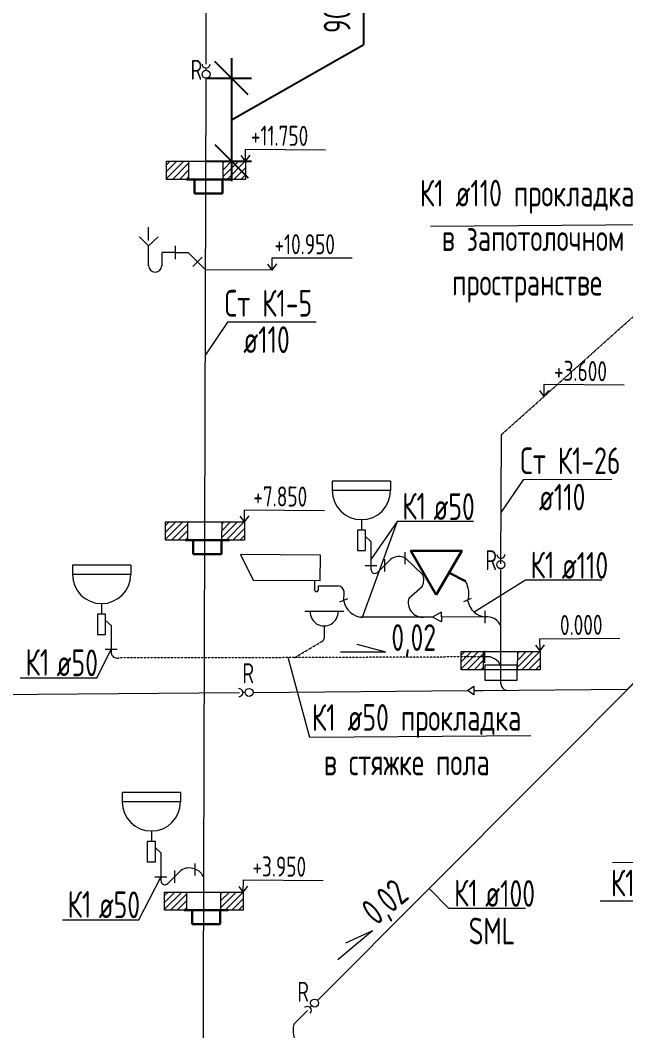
# Model space of a CAD drawing. Header units: millimetres. Extents: x -8689834 to 9419935, y -370377 to 166066.
# Drawn here: x -122881 to -118345, y -321776 to -314203 of the extents above; entities that cross this region are included whole.
import ezdxf

# ---------------------------------------------------------------- set-up
doc = ezdxf.new("R2010")
doc.units = ezdxf.units.MM
doc.header["$MEASUREMENT"] = 0
doc.linetypes.add('01_base$0$DASHED2', pattern=[0.375, 0.25, -0.125])
doc.layers.get('0').update_dxf_attribs({"color": 250, "lineweight": 9})
for name, color, linetype, lineweight in [('_ВК-Text К1', 7, 'Continuous', 30), ('_ВК-К1', 14, 'Continuous', 40), ('_ВК-К3', 30, 'Continuous', 40), ('_ВК-переход на SML', 3, 'Continuous', 30), ('_ВК-противопожарные муфты', 1, 'Continuous', 30), ('_Санпр', 7, 'Continuous', 30), ('_Сантехника', 7, 'Continuous', 30), ('ВК_канализация', 32, 'Continuous', 30), ('тх разм', 250, 'Continuous', 9)]:
    doc.layers.add(name, color=color, linetype=linetype, lineweight=lineweight)
doc.layers.add('PDF __ВК-К1', color=7, linetype='Continuous', true_color=0xb80000)
for name, color, linetype in [('PDF __К14', 3, 'Continuous'), ('PDF __Сантехника', 7, 'Continuous'), ('PDF _TEKSTBK', 7, 'Continuous')]:
    doc.layers.add(name, color=color, linetype=linetype)
doc.styles.add('ISOCPEUR', font='isocpeur.ttf', dxfattribs={"width": 0.7})
doc.styles.add('ГОСТ 2.304', font='isocpeur.ttf', dxfattribs={"width": 0.7})
doc.dimstyles.new('СПДС', dxfattribs={"dimscale": 100, "dimtxt": 2.5, "dimasz": 2.5, "dimexe": 1.5, "dimexo": 0, "dimgap": 1, "dimtad": 1, "dimdec": 0, "dimrnd": 1, "dimtxsty": 'ГОСТ 2.304', "dimblk": 'OBLIQUE', "dimcen": 2.5, "dimdle": 1.5, "dimadec": 0, "dimazin": 2, "dimtfac": 0.75, "dimtdec": 0, "dimtmove": 1, "dimatfit": 3, "dimfxl": 1, "dimtolj": 1, "dimarcsym": 1})

# ---------------------------------------------------------------- blocks, each defined once
blk = doc.blocks.new('Протв_муфта')
at = {"layer": '_ВК-противопожарные муфты', "ltscale": 200, "transparency": 33554687}
for p, q in [((-205635, 240869), (-206106, 240869)), ((-206021, 240719), (-206021, 240869)), ((-205721, 240869), (-205721, 240719)), ((-205721, 240719), (-206021, 240719))]:
    blk.add_line(p, q, dxfattribs=at)
blk = doc.blocks.new('_Oblique')
at = {"color": 0, "linetype": 'ByBlock', "lineweight": -2}
blk.add_line((-0.5, -0.5), (0.5, 0.5), dxfattribs=at)
blk = doc.blocks.new('*D2089')
at = {"layer": 'тх разм', "color": 0, "lineweight": -2, "ltscale": 100, "transparency": 16777216}
for p, q in [((-120307.4, -314384.6), (-120307.4, -313918.6)), ((-121299.1, -314949.3), (-120307.4, -314384.6)), ((-121299.1, -314488.3), (-121299.1, -315410.2)), ((-121488.3, -314638.3), (-121149.1, -314638.3)), ((-121490.2, -315260.2), (-121149.1, -315260.2))]:
    blk.add_line(p, q, dxfattribs=at)
at = {"layer": 'тх разм', "color": 0, "lineweight": -2, "ltscale": 100, "transparency": 16777216, "xscale": 250, "yscale": 250, "zscale": 250}
for p, rotation in [((-121299.1, -314638.3), 90), ((-121299.1, -315260.2), 270)]:
    blk.add_blockref('_Oblique', p, dxfattribs=dict(at, rotation=rotation))
at = {"layer": 'тх разм', "color": 0, "lineweight": 13, "ltscale": 100, "transparency": 16777216, "insert": (-120507.4, -314151.6), "char_height": 250, "attachment_point": 5, "rotation": 90, "style": 'ГОСТ 2.304'}
blk.add_mtext('\\A1;{\\H0.8x;900}', dxfattribs=at)
blk = doc.blocks.new('Унитаз')
at = {"layer": '_Сантехника', "lineweight": 30}
blk.add_line((-161311, 33424), (-161137, 33336), dxfattribs=at)
blk.add_lwpolyline([(-161446, 33191), (-161714, 33657), (-161176, 33657)], close=True, dxfattribs=at)

msp = doc.modelspace()

# ---------------------------------------------------------------- hatches: boundary and pattern name
at = {"layer": '_ВК-К3', "lineweight": 13}
h = msp.add_hatch(dxfattribs=at)
h.set_pattern_fill('ANSI31', scale=11.388071, angle=180)
h.set_pattern_definition([(225, (-175363.058, -335628.15), (25.566948, -25.566948), [])])
h.paths.add_polyline_path([(-121784.2, -315395.8), (-121617.5, -315395.8), (-121617.5, -315260.2), (-121784.2, -315260.2)])
h.paths.add_polyline_path([(-121361.7, -315395.8), (-121194.3, -315395.8), (-121194.3, -315260.2), (-121361.7, -315260.2)])
h = msp.add_hatch(dxfattribs=at)
h.set_pattern_fill('ANSI31', scale=11.388071, angle=180)
h.set_pattern_definition([(225, (-175370.794, -338330.94), (25.566948, -25.566948), [])])
h.paths.add_polyline_path([(-121792, -318098.6), (-121625.3, -318098.6), (-121625.3, -317963), (-121792, -317963)])
h.paths.add_polyline_path([(-121369.4, -318098.6), (-121202, -318098.6), (-121202, -317963), (-121369.4, -317963)])
h = msp.add_hatch(dxfattribs=at)
h.set_pattern_fill('ANSI31', scale=11.388071, angle=180)
h.set_pattern_definition([(225, (-173155.62, -339302.497), (25.566948, -25.566948), [])])
h.paths.add_polyline_path([(-119576.8, -319070.1), (-119410.1, -319070.1), (-119410.1, -318934.6), (-119576.8, -318934.6)])
h.paths.add_polyline_path([(-119154.2, -319070.1), (-118986.9, -319070.1), (-118986.9, -318934.6), (-119154.2, -318934.6)])
h = msp.add_hatch(dxfattribs=at)
h.set_pattern_fill('ANSI31', scale=11.388071, angle=180)
h.set_pattern_definition([(225, (-175379.002, -341104.065), (25.566948, -25.566948), [])])
h.paths.add_polyline_path([(-121800.2, -320871.7), (-121633.5, -320871.7), (-121633.5, -320736.1), (-121800.2, -320736.1)])
h.paths.add_polyline_path([(-121377.6, -320871.7), (-121210.3, -320871.7), (-121210.3, -320736.1), (-121377.6, -320736.1)])

# ---------------------------------------------------------------- linework, layer by layer
at = {"color": 18, "ltscale": 500, "true_color": 0x000000}
for p, q in [((-120058, -317959.6, 0), (-120253.7, -318243.9, 0)), ((-119484.3, -317959.6, 0), (-120058, -317959.6, 0)), ((-119096.6, -318399.9), (-119480.4, -318638.2, 0)), ((-118522.8, -318399.9), (-119096.6, -318399.9))]:
    msp.add_line(p, q, dxfattribs=at)
at = {"color": 244, "ltscale": 500, "true_color": 0x991b1e}
for points in [[(-121488.7, -314531.6), (-121477.3, -310828.8)], [(-121510.5, -322305), (-121488.4, -314638.3)], [(-119280, -318276.7), (-119276.4, -317308.9)], [(-119279.6, -319175.1), (-119280, -318312.7)]]:
    msp.add_lwpolyline(points, dxfattribs=at)
at = {"color": 244, "linetype": '01_base$0$DASHED2', "ltscale": 0.5, "true_color": 0x991b1e}
for points in [[(-119276.4, -317308.9), (-114269.5, -312822.7)], [(-119399.7, -318973.4), (-120825.7, -318979.5), (-120621.3, -318858)], [(-120825.7, -318979.5), (-122147, -318982.2)]]:
    msp.add_lwpolyline(points, dxfattribs=at)
at = {"color": 7, "ltscale": 500}
for points in [[(-121194.3, -315260.2), (-121226.1, -315217.4)], [(-121194.3, -315260.2), (-121193.8, -315169.7), (-120594.8, -315173.4)], [(-121194.3, -315260.2), (-121159.3, -315215.3)], [(-119807.1, -315746.1), (-118167, -315734.5), (-117878.6, -316056.4)], [(-120993.1, -316074.9), (-120993, -315984.4), (-120394.1, -315984.6)], [(-120993.1, -316074.9), (-121025.1, -316032.2)], [(-120993.1, -316074.9), (-120958.3, -316029.8)], [(-118957.1, -317021.9), (-118921.9, -316977.2)], [(-118955.8, -317021.9), (-118955.4, -316931.4), (-118356.5, -316934.2)], [(-118957.1, -317021.9), (-118988.7, -316978.9)], [(-121202, -317963), (-121201.5, -317872.5), (-120602.6, -317876.2)], [(-121202, -317963), (-121233.9, -317920.2)], [(-121202, -317963), (-121167, -317918.1)], [(-119726.9, -318639.2), (-119793.7, -318675.6)], [(-119726.9, -318639.2), (-119726.3, -318711.8), (-119792.5, -318675.6)], [(-118986.9, -318929.6), (-118987.7, -318839.1), (-118388.7, -318834.3)], [(-122880.8, -319129.7), (-122307.1, -319129.7), (-122199.1, -318919.6)], [(-118986.9, -318929.6), (-119019.3, -318887.2)], [(-118986.9, -318929.6), (-118952.6, -318884.3)], [(-119055.7, -319566.3), (-120712.7, -319578.1), (-120874.6, -318979.6)], [(-121210.3, -320736.1), (-121209.7, -320645.6), (-120610.8, -320649.3)], [(-121210.3, -320736.1), (-121242.1, -320693.3)], [(-121210.3, -320736.1), (-121175.3, -320691.3)], [(-119096.6, -320858.1), (-119670.4, -320858.1), (-119818.5, -320709.8)]]:
    msp.add_lwpolyline(points, dxfattribs=at)
at = {"color": 18, "ltscale": 100, "true_color": 0x000000}
msp.add_lwpolyline([(-120993.1, -316074.9), (-121492.5, -316074.8)], dxfattribs=at)
at = {"color": 7, "ltscale": 500, "elevation": 0}
for points in [[(-120058, -317959.6), (-120319.6, -318677.7)], [(-118535.5, -320802.6), (-117771.3, -320802.6), (-117616.7, -320298.4)], [(-122565.3, -320943), (-121991.6, -320943), (-121827.2, -320623.3)]]:
    msp.add_lwpolyline(points, dxfattribs=at)
at = {"color": 244, "ltscale": 500, "true_color": 0x991b1e, "elevation": 0}
for points in [[(-119996.5, -318232.5), (-119866.8, -318355.3)], [(-119968.8, -318533.1), (-119869.1, -318445.4)], [(-119792.5, -318675.6), (-120329.5, -318676.6)], [(-119398.9, -318674.9), (-119726.6, -318675.5)]]:
    msp.add_lwpolyline(points, dxfattribs=at)
at = {"color": 244, "ltscale": 500, "true_color": 0x991b1e}
for centre, radius, start, end in [((-120025.7, -318325.7, 0), 97.7, 72.57894, 74.47362), ((-119383.5, -318785.5), 111.8, 20.51508, 97.9413), ((-120636.8, -318827.6), 34.2, 296.89588, 347.36034), ((-119384.3, -319084.1), 111.8, 20.51508, 97.9413), ((-119229.3, -319174.5), 50.2, 180.66077, 258.72529), ((-121599.3, -320658.6, 0), 97.7, 18.73212, 74.47362), ((-120657.8, -321772.6), 179.8, 165.25331, 270.85362)]:
    msp.add_arc(centre, radius, start, end, dxfattribs=at)
at = {"layer": '_ВК-Text К1', "color": 7, "lineweight": 13, "ltscale": 100}
for p, q in [((-120143.4, -318937.5), (-120480.8, -318938)), ((-120143.4, -318937.5), (-120356.6, -318880.1)), ((-118105.7, -320515.4), (-118443.1, -320515.9)), ((-120242.7, -321027.5), (-120501.7, -321243.7)), ((-120242.7, -321027.5), (-120443.3, -321119.8))]:
    msp.add_line(p, q, dxfattribs=at)
at = {"layer": '_ВК-К1', "lineweight": 13}
for p, q in [((-120253.7, -318171.8, 0), (-120253.7, -318316, 0)), ((-120455.9, -318557.4, 0), (-120455.5, -318486.5, 0)), ((-122200.6, -318801), (-122200.6, -318945.2)), ((-121827.2, -320504.7, 0), (-121827.2, -320648.9, 0))]:
    msp.add_line(p, q, dxfattribs=at)
at = {"layer": '_ВК-К1', "lineweight": 13, "ltscale": 100}
for p, q in [((-120104.1, -318242.4, 0), (-120201.1, -318339.4, 0)), ((-121677.7, -320575.3, 0), (-121774.7, -320672.3, 0))]:
    msp.add_line(p, q, dxfattribs=at)
at = {"layer": '_ВК-К1', "lineweight": 13, "transparency": 33554687, "elevation": 0, "flags": 128}
for points in [[(-119996.5, -318279.4), (-119996.5, -318188.4)], [(-120149.2, -318333), (-120149.2, -318241.9)], [(-120209.2, -318290.4), (-120298.1, -318290.4)], [(-120486.1, -318560.7), (-120427.4, -318535.9)], [(-119558.7, -318558.5), (-119500, -318533.7)], [(-119398.9, -318720.4), (-119398.9, -318629.4)], [(-119399.7, -319018.9), (-119399.7, -318927.9)], [(-121782.8, -320623.3), (-121871.7, -320623.3)]]:
    msp.add_lwpolyline(points, dxfattribs=at)
at = {"layer": '_ВК-К1', "lineweight": 13, "transparency": 33554687, "flags": 128}
for points in [[(-122156.1, -318919.6), (-122245, -318919.6)], [(-121570, -320612.3), (-121570, -320521.3)], [(-121722.7, -320665.9), (-121722.7, -320574.8)]]:
    msp.add_lwpolyline(points, dxfattribs=at)
at = {"layer": '_ВК-К1', "lineweight": 13, "ltscale": 100}
for centre, radius, start, end in [((-120042.6, -318326.1, 0), 103.9, 65.54563, 126.3024), ((-120222.7, -318317.1, 0), 31, 178.01846, 314.00596), ((-119967.1, -318397.9, 0), 108.9, 334.13054, 23.0099), ((-119711.3, -318500, 0), 191, 343.17424, 29.5988), ((-120308, -318527.1, 0), 151, 191.58595, 265.59825), ((-119865, -318567.6, 0), 109.4, 161.60356, 273.03132), ((-119380.5, -318525, 0), 151, 191.58595, 265.59825), ((-122155.8, -318937.7), 45.4, 189.5639, 281.18022), ((-121616.2, -320659.1, 0), 103.9, 65.54563, 126.3024), ((-121796.2, -320650, 0), 31, 178.01846, 314.00596)]:
    msp.add_arc(centre, radius, start, end, dxfattribs=at)
at = {"layer": '_ВК-К1', "lineweight": 13}
msp.add_arc((-120499.6, -318486.2, 0), 44.1, 359.67137, 89.67137, dxfattribs=at)
at = {"layer": '_ВК-К3', "color": 7, "lineweight": 13}
for p, q in [((-121616.9, -315395.8), (-121616.9, -315260.2)), ((-121362.1, -315395.3), (-121361.7, -315259.7)), ((-121624.6, -318098.6), (-121624.6, -317963)), ((-121369.8, -318098.1), (-121369.4, -317962.5)), ((-119409.5, -319070.1), (-119409.5, -318934.6)), ((-119154.6, -319069.6), (-119154.2, -318934.1)), ((-121632.8, -320871.7), (-121632.8, -320736.1)), ((-121378, -320871.2), (-121377.6, -320735.6))]:
    msp.add_line(p, q, dxfattribs=at)
for points in [[(-121194.3, -315395.8), (-121784.2, -315395.8), (-121784.2, -315260.2), (-121194.3, -315260.2)], [(-121202, -318098.6), (-121792, -318098.6), (-121792, -317963), (-121202, -317963)], [(-118986.9, -319070.1), (-119576.8, -319070.1), (-119576.8, -318934.6), (-118986.9, -318934.6)], [(-121210.3, -320871.7), (-121800.2, -320871.7), (-121800.2, -320736.1), (-121210.3, -320736.1)]]:
    msp.add_lwpolyline(points, close=True, dxfattribs=at)
at = {"layer": '_ВК-переход на SML', "lineweight": 13}
msp.add_lwpolyline([(-119157.6, -319035.8), (-119401.3, -319036.9), (-119400.8, -319148.2), (-119157.1, -319147.1)], close=True, dxfattribs=at)
at = {"layer": '_Санпр', "lineweight": 13}
for p, q in [((-120106.9, -317656.8, 0), (-120543.2, -317656.8, 0)), ((-120543.2, -317656.8, 0), (-120543.2, -317727.4, 0)), ((-120106.9, -317656.8, 0), (-120106.9, -317727.4, 0)), ((-120106.9, -317727.4, 0), (-120543.2, -317727.4, 0)), ((-120325, -317945.5, 0), (-120325, -318024.6, 0)), ((-120294.5, -318072.2, 0), (-120253.7, -318109, 0)), ((-120253.7, -318109, 0), (-120253.7, -318171.8, 0)), ((-122053.8, -318286), (-122490.1, -318286)), ((-122490.1, -318286), (-122490.1, -318356.6)), ((-122053.8, -318286), (-122053.8, -318356.6)), ((-122053.8, -318356.6), (-122490.1, -318356.6)), ((-122271.9, -318574.7), (-122271.9, -318653.8)), ((-122241.4, -318701.4), (-122200.6, -318738.3)), ((-122200.6, -318738.3), (-122200.6, -318801)), ((-121680.4, -319989.7, 0), (-122116.7, -319989.7, 0)), ((-122116.7, -319989.7, 0), (-122116.7, -320060.3, 0)), ((-121680.4, -319989.7, 0), (-121680.4, -320060.3, 0)), ((-121680.4, -320060.3, 0), (-122116.7, -320060.3, 0)), ((-121898.6, -320278.4, 0), (-121898.6, -320357.5, 0)), ((-121868.1, -320405.1, 0), (-121827.2, -320441.9, 0)), ((-121827.2, -320441.9, 0), (-121827.2, -320504.7, 0))]:
    msp.add_line(p, q, dxfattribs=at)
at = {"layer": '_Санпр', "lineweight": 13, "elevation": 0}
for points in [[(-120294.5, -318024.6), (-120355.5, -318024.6), (-120355.5, -318177.1), (-120294.5, -318177.1)], [(-121868.1, -320357.5), (-121929.1, -320357.5), (-121929.1, -320510), (-121868.1, -320510)]]:
    msp.add_lwpolyline(points, close=True, dxfattribs=at)
at = {"layer": '_Санпр', "lineweight": 13}
msp.add_lwpolyline([(-122241.4, -318653.8), (-122302.4, -318653.8), (-122302.4, -318806.4), (-122241.4, -318806.4)], close=True, dxfattribs=at)
for centre in [(-120325, -317727.4, 0), (-122271.9, -318356.6), (-121898.6, -320060.3, 0)]:
    msp.add_arc(centre, 218.1, 180, 0, dxfattribs=at)
at = {"layer": '_Сантехника', "lineweight": 13, "elevation": 0}
msp.add_lwpolyline([(-120632.2, -318210.7), (-121231.6, -318207.3), (-121136.1, -318399.7), (-120633.3, -318402.6)], close=True, dxfattribs=at)
msp.add_lwpolyline([(-120676.9, -318402.4), (-120677.3, -318469.4, 1), (-120646.4, -318469.6), (-120646.2, -318441.3), (-120499.4, -318442.1)], format="xyb", dxfattribs=at)
at = {"layer": 'PDF __ВК-К1', "lineweight": 13}
for points in [[(-121721, -315894.4), (-121721, -315992.7)], [(-121721, -315944.6), (-121819.4, -315944.6)], [(-121721, -315944.6), (-121622.7, -315944.6), (-121490.8, -316076.5)], [(-121518, -315978.1), (-121587.1, -316049.3)]]:
    msp.add_lwpolyline(points, dxfattribs=at)
at = {"layer": 'PDF __К14', "lineweight": 13}
msp.add_lwpolyline([(-121919.9, -315854.6), (-121919.9, -315754.2)], dxfattribs=at)
at = {"layer": 'PDF __Сантехника', "color": 18, "lineweight": 13, "true_color": 0x000000}
for points in [[(-120747.9, -318632.4), (-120456.9, -318632.4)], [(-120603.4, -318742.4), (-120603.4, -318835)]]:
    msp.add_lwpolyline(points, dxfattribs=at)
msp.add_arc((-120604.5, -318637.8), 104.5, 177.4347, 2.5653, dxfattribs=at)
at = {"layer": 'PDF _TEKSTBK', "lineweight": 13}
for points in [[(-121919.9, -315894.4), (-121988.9, -315825.3)], [(-121919.9, -316043), (-121919.9, -315894.4), (-121848.7, -315825.3)], [(-121819.4, -315944.6), (-121819.4, -316043)]]:
    msp.add_lwpolyline(points, dxfattribs=at)
msp.add_arc((-121870.7, -316041.9), 49.2, 180.00001, 359.99999, dxfattribs=at)
at = {"layer": 'ВК_канализация', "color": 244, "lineweight": 13, "ltscale": 500, "true_color": 0x991b1e}
for points in [[(-121488.9, -314578.3), (-121488.8, -314561.6)], [(-119280.6, -318252.7), (-119280.5, -318235.9)], [(-118172.6, -319057.6), (-120653.8, -321548.3)], [(-119417.9, -319225.3), (-118332.2, -319216.2), (-118172.6, -319057.6)], [(-127899.6, -319296.4), (-121238.3, -319240.6)], [(-121196.7, -319240.3), (-121213.5, -319240.6)], [(-121131.5, -319239.7), (-119530.1, -319226.2)], [(-119482.8, -319225.8), (-119417.9, -319225.3)], [(-120697.3, -321589.6), (-120709.1, -321601.5)], [(-120730.3, -321622.7), (-120831.7, -321726.8), (-120831.7, -321726.8)]]:
    msp.add_lwpolyline(points, dxfattribs=at)
at = {"layer": 'ВК_канализация', "color": 18, "lineweight": 13, "ltscale": 500, "true_color": 0x000000}
for points in [[(-120663.4, -316464.7), (-121329, -316466.5), (-121494.4, -316711.6)], [(-118448.6, -317644.7), (-119114.3, -317646.4), (-119279.6, -317891.5)], [(-119483, -319194.3), (-119482.5, -319257.3), (-119530.1, -319226.2), (-119483, -319194.3)]]:
    msp.add_lwpolyline(points, dxfattribs=at)
at = {"layer": 'ВК_канализация', "color": 244, "lineweight": 13, "ltscale": 500, "true_color": 0x991b1e}
for centre in [(-121489.1, -314608.3), (-119280.8, -318282.7), (-121166.7, -319239.8), (-120676.1, -321568.4)]:
    msp.add_circle(centre, 30, dxfattribs=at)
for centre, start, end in [((-121488.7, -314531.6), 179.67036, 359.67036), ((-119280.4, -318205.9), 179.67036, 359.67036), ((-121243.5, -319241.1), 270.96029, 90.96029), ((-120730.3, -321622.7), 315, 135)]:
    msp.add_arc(centre, 30, start, end, dxfattribs=at)

# ---------------------------------------------------------------- block references
at = {"layer": '_ВК-К1', "lineweight": 13, "xscale": 0.7, "yscale": 0.7, "zscale": 0.7}
for p in [(22638, -484004.2), (22630.2, -486707), (22622, -489480.1)]:
    msp.add_blockref('Протв_муфта', p, dxfattribs=at)
at = {"layer": '_Сантехника', "lineweight": 13, "xscale": 0.7082066135345115, "yscale": 0.7082066135345115, "zscale": 0.7082066135345115, "rotation": 0.03796024518622138}
msp.add_blockref('Унитаз', (-5411.5, -341939, 0), dxfattribs=at)

# ---------------------------------------------------------------- texts
at = {"layer": 'ВК_канализация', "color": 7, "ltscale": 100, "char_height": 150, "width": 7500, "attachment_point": 4, "rotation": 0.04194, "style": 'ISOCPEUR'}
for insert in [(-121604.9, -314574.7), (-119396.6, -318249.1), (-121216.7, -319096.4), (-120805.2, -321483.3)]:
    msp.add_mtext('\\pxi-1,l1,t1,5;R', dxfattribs=dict(at, insert=insert))
at = {"layer": 'ВК_канализация', "color": 18, "ltscale": 100, "true_color": 0x000000, "style": 'ISOCPEUR'}
for s, insert, char_height, width, attachment_point, rotation in [('+11.750', (-120723.5, -315070.1), 150, 7500, 6, 359.61889), ('\\pxi-1,l1,t1,5;+10.950', (-120523.4, -315882), 150, 7500, 6, 359.94981), ('\\pxi-1,l1,t1,5;+3.600', (-118485.5, -316833.9), 150, 7500, 6, 359.35803), ('+7.850', (-120731.3, -317772.9), 150, 7500, 6, 359.61889), ('\\pxi-1,l1,t1,5;0.000', (-118518.9, -318732.8), 150, 7500, 6, 0.43289), ('\\pxi-1,l1,t1,5;+3.950', (-120739.5, -320546), 150, 7500, 6, 359.61889), ('0,02', (-120264.6, -320934.7), 200, 5891.51, 4, 39.76916)]:
    msp.add_mtext(s, dxfattribs=dict(at, insert=insert, char_height=char_height, width=width, attachment_point=attachment_point, rotation=rotation))
at = {"layer": 'ВК_канализация', "color": 18, "ltscale": 100, "true_color": 0x000000, "char_height": 200, "attachment_point": 4, "style": 'ISOCPEUR'}
for s, insert, width in [('\\pxi-1,l1,qc,t1,5;К1 ø110 прокладка\\P\\pi0,l0,tz; в запотолочном \\Pпространстве', (-119901.4, -315859.7), 1634.997), ('Ст К1-5', (-121350, -316324.4), 5891.51), ('\\pxi-1,l1,t1,5;ø110', (-121209.8, -316596.8), 7500), ('Ст К1-26', (-119135.3, -317504.3), 5891.51), ('\\pxi-1,l1,t1,5;ø110', (-118995.1, -317776.8), 7500), ('К1', (-120018.9, -317845, 0), 5891.51), ('\\pxi-1,l1,t1,5;ø50', (-119785.7, -317848.1, 0), 7500), ('К1', (-119057.5, -318285.3), 5891.51), ('\\pxi-1,l1,t1,5;ø110', (-118824.3, -318288.5), 7500), ('0,02', (-120100.9, -318852.2), 5891.51), ('К1', (-122841.7, -319015.2), 5891.51), ('\\pxi-1,l1,t1,5;ø50', (-122608.5, -319018.3), 7500), ('\\pxi-1,l1,t1,5;К1 ø50 прокладка\\P\\pi0,l0,tz; в стяжке пола', (-120695.8, -319594.4), 5891.51), ('К1', (-118455.9, -320668.1, 0), 5891.51), ('К1', (-122526.2, -320828.4, 0), 5891.51), ('\\pxi-1,l1,t1,5;ø50', (-122293, -320831.6, 0), 7500), ('SML', (-119521.3, -321028), 5891.51)]:
    msp.add_mtext(s, dxfattribs=dict(at, insert=insert, width=width))
at = {"layer": 'ВК_канализация', "color": 7, "ltscale": 100, "char_height": 200, "attachment_point": 4, "style": 'ISOCPEUR'}
for s, insert, width in [('К1', (-119631.2, -320743.5), 5891.51), ('\\pxi-1,l1,t1,5;ø100', (-119398, -320746.7), 7500)]:
    msp.add_mtext(s, dxfattribs=dict(at, insert=insert, width=width))

# ---------------------------------------------------------------- dimensions: what is measured, and where the dimension line sits
at = {"layer": 'тх разм', "color": 7, "lineweight": 13, "ltscale": 100}
dim = msp.add_linear_dim(base=(-121299.1, -315260.2), p1=(-121488.3, -314638.3), p2=(-121490.2, -315260.2), angle=90, text='{\\H0.8x;900}', dimstyle='СПДС', dxfattribs=at)
dim.commit()
dim.dimension.update_dxf_attribs({"geometry": '*D2089', "text_midpoint": (-120307.4, -314284.6), "dimtype": 160})

doc.saveas('drawing.dxf')
